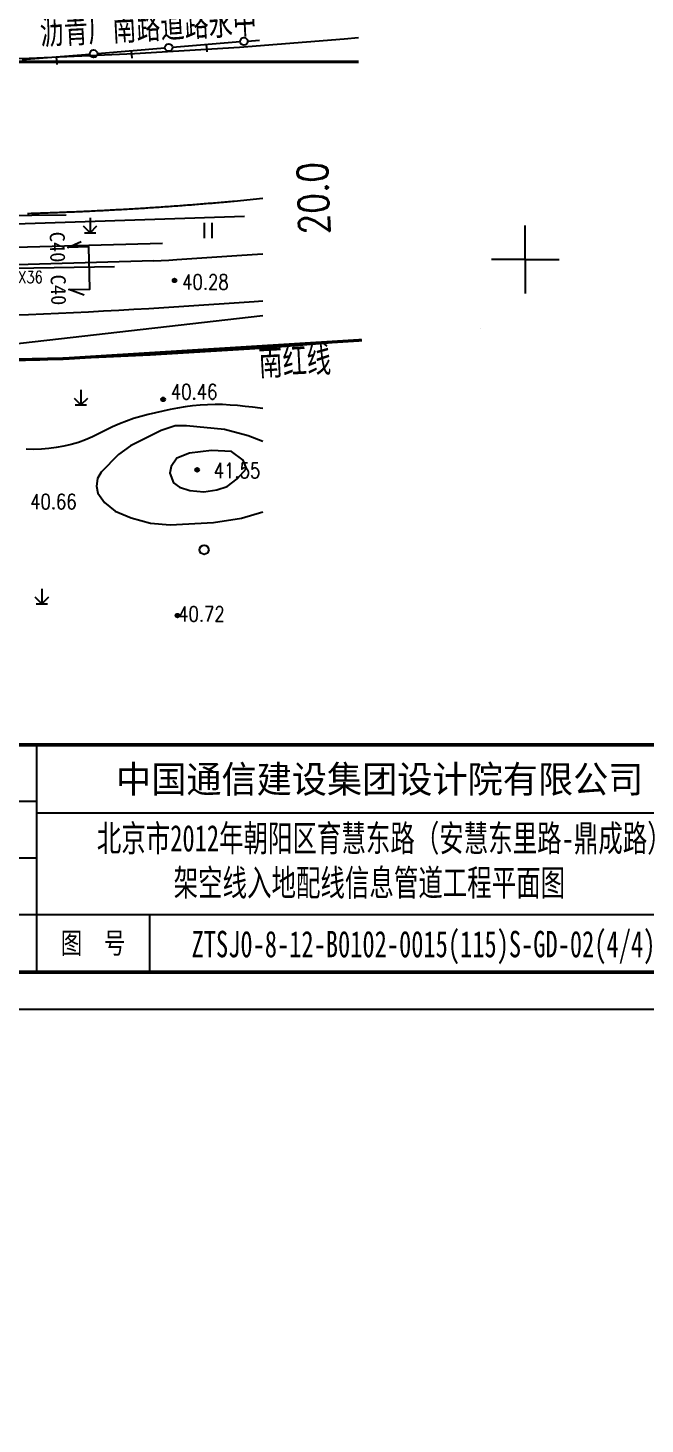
# Model space of a CAD drawing. Header units: inches. Extents: x 505347 to 508499, y 312634 to 313316.
# Drawn here: x 506205.9 to 506246.8, y 312634 to 312726.5 of the extents above; entities that cross this region are included whole.
import ezdxf
from ezdxf.enums import TextEntityAlignment as Align
from ezdxf.lldxf.tags import DXFTag

# ---------------------------------------------------------------- set-up
doc = ezdxf.new("R2010")
doc.units = ezdxf.units.IN
doc.header["$LTSCALE"] = 0.5
doc.header["$MEASUREMENT"] = 0
doc.linetypes.add('ACAD_ISO05W100', pattern=[33, 24, -3, 0, -3, 0, -3])
for name, color, linetype in [('0_RDCAD', 2, 'Continuous'), ('1_RDCAD', 3, 'Continuous'), ('4_RDCAD', 7, 'Continuous'), ('BJ0', 7, 'Continuous'), ('BJ02', 7, 'Continuous'), ('BJ04', 7, 'Continuous'), ('BJ08', 7, 'Continuous'), ('BJ09', 7, 'Continuous'), ('PAPERFRAME', 7, 'Continuous'), ('上水管线', 4, 'Continuous'), ('照明管线', 193, 'Continuous'), ('电信断面图及编号', 3, 'Continuous'), ('电信注记', 3, 'Continuous'), ('电信管线', 3, 'Continuous'), ('电力管线', 1, 'Continuous'), ('道路红线', 1, 'Continuous')]:
    doc.layers.add(name, color=color, linetype=linetype)
doc.styles.add('HZ', font='simplex.shx', dxfattribs={"bigfont": 'hztxt'})
doc.styles.add('STYLE1', font='')
doc.styles.add('标题文字', font='', dxfattribs={"width": 0.68})
doc.styles.add('标题栏', font='simhei.ttf', dxfattribs={"width": 0.68})
doc.styles.add('粗等线', font='simhei.ttf')
doc.styles.get('STYLE1').set_extended_font_data('SimSun')
doc.styles.get('标题文字').set_extended_font_data('SimSun')
tags = doc.linetypes.add('DL', pattern='A,15,-4.925,[130,ltypeshp.shx,S=0.5,R=330,X=-0.15,Y=0.433],0,[130,ltypeshp.shx,S=0.4,R=90,X=0,Y=0],-0.15,[130,ltypeshp.shx,S=0.5,R=150,X=0,Y=-0.433],-4.925,15', length=40).pattern_tags.tags
tags[32:33] = [DXFTag(74, 4), DXFTag(75, 0), DXFTag(340, '0'), DXFTag(46, 1.0), DXFTag(50, 0.0), DXFTag(44, 0.0), DXFTag(45, 0.0)]
tags[30:31] = [DXFTag(74, 4), DXFTag(75, 0), DXFTag(340, '0'), DXFTag(46, 1.0), DXFTag(50, 0.0), DXFTag(44, 0.0), DXFTag(45, 0.0)]
tags[4:5] = [DXFTag(74, 4), DXFTag(75, 0), DXFTag(340, '0'), DXFTag(46, 1.0), DXFTag(50, 0.0), DXFTag(44, 0.0), DXFTag(45, 0.0)]
tags = doc.linetypes.add('DX', pattern='A,15,-5,[130,ltypeshp.shx,S=1,R=330,X=0,Y=0],-5,15', length=40).pattern_tags.tags
tags[16:17] = [DXFTag(74, 4), DXFTag(75, 0), DXFTag(340, '0'), DXFTag(46, 1.0), DXFTag(50, 0.0), DXFTag(44, 0.0), DXFTag(45, 0.0)]
tags[14:15] = [DXFTag(74, 4), DXFTag(75, 0), DXFTag(340, '0'), DXFTag(46, 1.0), DXFTag(50, 0.0), DXFTag(44, 0.0), DXFTag(45, 0.0)]
tags[4:5] = [DXFTag(74, 4), DXFTag(75, 0), DXFTag(340, '0'), DXFTag(46, 1.0), DXFTag(50, 0.0), DXFTag(44, 0.0), DXFTag(45, 0.0)]
tags = doc.linetypes.add('SS', pattern='A,15,-1.9,[130,ltypeshp.shx,S=1,R=330,X=0,Y=0],-1.2,[130,ltypeshp.shx,S=1,R=330,X=0,Y=0],-1.9,15', length=35).pattern_tags.tags
tags[24:25] = [DXFTag(74, 4), DXFTag(75, 0), DXFTag(340, '0'), DXFTag(46, 1.0), DXFTag(50, 0.0), DXFTag(44, 0.0), DXFTag(45, 0.0)]
tags[22:23] = [DXFTag(74, 4), DXFTag(75, 0), DXFTag(340, '0'), DXFTag(46, 1.0), DXFTag(50, 0.0), DXFTag(44, 0.0), DXFTag(45, 0.0)]
tags[4:5] = [DXFTag(74, 4), DXFTag(75, 0), DXFTag(340, '0'), DXFTag(46, 1.0), DXFTag(50, 0.0), DXFTag(44, 0.0), DXFTag(45, 0.0)]

# ---------------------------------------------------------------- blocks, each defined once
blk = doc.blocks.new('953')
for p, q in [((0, 2), (0, 0)), ((0, 0), (-0.87, 0.87)), ((-0.75, 0), (0.75, 0)), ((0.87, 0.87), (0, 0))]:
    blk.add_line(p, q)
blk = doc.blocks.new('9371')
blk.add_circle((0, 0), 0.6)
blk = doc.blocks.new('941')
for p, q in [((-0.5, -1), (-0.5, 1)), ((0.5, -1), (0.5, 1))]:
    blk.add_line(p, q)
blk = doc.blocks.new('B8211')
blk.add_hatch(color=256).paths.add_polyline_path([(0.25, 0, 1), (-0.25, 0, 1)])
blk.add_circle((0, 0), 0.25)
blk = doc.blocks.new('111111')
for p, q in [((518343.576, 303505.111), (518748.576, 303505.111)), ((518331.076, 303502.611), (518751.076, 303502.611))]:
    blk.add_line(p, q)
at = {"const_width": 0.35}
blk.add_lwpolyline([(518343.576, 303648.561), (518748.576, 303648.561), (518748.576, 303505.111), (518343.576, 303505.111)], close=True, dxfattribs=at)
blk = doc.blocks.new('RDCADTITLE')
at = {"color": 0, "ltscale": 10}
blk.add_lwpolyline([(-180, 30, 0, 0, 0), (0, 30, 0.5, 180, 0)], format="xyseb", dxfattribs=at)
at = {"ltscale": 10, "const_width": 0.5}
blk.add_lwpolyline([(-180, 0), (-180, 30), (0, 30)], dxfattribs=at)
at = {"ltscale": 10}
blk.add_lwpolyline([(-180, 30), (0, 30), (-180, 30)], dxfattribs=at)
at = {"layer": '0_RDCAD', "color": 0}
for p, q in [((-90, 30), (-90, 0)), ((-90, 22.5), (-180, 22.5)), ((-90, 21), (0, 21)), ((-90, 15), (-180, 15)), ((0, 7.5), (-180, 7.5)), ((-75, 7.5), (-75, 0)), ((-180, 0), (0, 0))]:
    blk.add_line(p, q, dxfattribs=at)
at = {"layer": '1_RDCAD', "color": 0}
blk.add_line((0, 30), (-180, 30), dxfattribs=at)
at = {"style": '标题栏', "width": 0.95}
blk.add_text('中国通信建设集团设计院有限公司', height=3.6, dxfattribs=at).set_placement((-44.47, 25.53), align=Align.MIDDLE)
at = {"style": 'STYLE1', "width": 0.75}
blk.add_text('图  号', height=2.8, dxfattribs=at).set_placement((-82.5, 3.75), align=Align.MIDDLE_CENTER)
for tag, p in [('A1', (-145, 26.25)), ('B1', (-100, 26.25)), ('A3', (-145, 18.75)), ('B2', (-100, 18.75)), ('A4', (-145, 11.25)), ('B3', (-100, 11.25)), ('A4', (-145, 3.75)), ('B4', (-100, 3.75))]:
    blk.add_attdef(tag, text='', height=2.8, dxfattribs=at).set_placement(p, align=Align.MIDDLE_CENTER)
at = {"layer": '4_RDCAD', "style": '标题文字', "width": 0.65}
for tag, height, p in [('C2', 3.4, (-45, 17.95)), ('C3', 3.4, (-45, 11.75)), ('ZTSJ4-09-系统立项编码-流水号+设计阶段-专业代码-图号', 2.8, (-37.62, 3.75))]:
    blk.add_attdef(tag, text='', height=height, dxfattribs=at).set_placement(p, align=Align.MIDDLE_CENTER)

msp = doc.modelspace()

# ---------------------------------------------------------------- linework, layer by layer
at = {"layer": 'BJ0'}
for q in [(506238.861, 312713.409, 82.3), (506236.611, 312711.159, 82.3), (506238.861, 312708.909, 82.3), (506241.111, 312711.159, 82.3)]:
    msp.add_line((506238.861, 312711.159, 82.3), q, dxfattribs=at)
at = {"layer": 'BJ02', "linetype": 'Continuous', "elevation": 82.3}
for points in [[(506215.459, 312725.225), (506219.943, 312725.595)], [(506220.442, 312725.636), (506221.226, 312725.7)], [(506205.493, 312724.402), (506209.977, 312724.772)], [(506207.735, 312724.587), (506207.776, 312724.089)], [(506210.476, 312724.813), (506214.96, 312725.183)], [(506212.718, 312724.998), (506212.759, 312724.5)], [(506217.701, 312725.41), (506217.742, 312724.911)]]:
    msp.add_lwpolyline(points, dxfattribs=at)
at = {"layer": 'BJ02', "linetype": 'Continuous', "elevation": 82.3, "flags": 128}
msp.add_lwpolyline([(506221.451, 312707.42), (506179.22, 312702.603)], dxfattribs=at)
at = {"layer": 'BJ02', "linetype": 'Continuous'}
for centre in [(506215.21, 312725.204, 82.3), (506220.193, 312725.615, 82.3), (506210.226, 312724.793, 82.3)]:
    msp.add_circle(centre, 0.25, dxfattribs=at)
at = {"layer": 'BJ04', "linetype": 'Continuous', "elevation": 82.3, "flags": 128}
for points in [[(506221.451, 312715.193), (506219.557, 312715.012), (506219.432, 312715.001), (506219.308, 312714.99), (506219.183, 312714.978), (506219.059, 312714.967), (506218.934, 312714.956), (506218.81, 312714.945), (506218.685, 312714.935), (506218.561, 312714.924), (506218.436, 312714.913), (506218.312, 312714.902), (506218.187, 312714.892), (506218.063, 312714.881), (506217.938, 312714.871), (506217.813, 312714.861), (506217.689, 312714.85), (506217.564, 312714.84), (506217.44, 312714.83), (506217.315, 312714.82), (506217.19, 312714.81), (506217.066, 312714.8), (506216.941, 312714.79), (506216.817, 312714.78), (506216.692, 312714.771), (506216.567, 312714.761), (506216.443, 312714.751), (506216.318, 312714.742), (506216.193, 312714.732), (506216.069, 312714.723), (506215.944, 312714.714), (506215.819, 312714.705), (506215.695, 312714.695), (506215.57, 312714.686), (506215.445, 312714.677), (506215.321, 312714.668), (506215.196, 312714.66), (506215.071, 312714.651), (506214.947, 312714.642), (506214.822, 312714.633), (506214.697, 312714.625), (506214.573, 312714.616), (506214.448, 312714.608), (506214.323, 312714.6), (506214.198, 312714.591), (506214.074, 312714.583), (506213.949, 312714.575), (506213.824, 312714.567), (506213.699, 312714.559), (506213.575, 312714.551), (506213.45, 312714.543), (506213.325, 312714.535), (506213.2, 312714.528), (506213.076, 312714.52), (506212.951, 312714.512), (506212.826, 312714.505), (506212.701, 312714.497), (506212.577, 312714.49), (506212.452, 312714.483), (506212.327, 312714.476), (506212.202, 312714.468), (506212.077, 312714.461), (506211.953, 312714.454), (506211.828, 312714.447), (506211.703, 312714.441), (506211.578, 312714.434), (506211.453, 312714.427), (506211.329, 312714.42), (506211.204, 312714.414), (506211.079, 312714.407), (506210.954, 312714.401), (506210.829, 312714.395), (506210.704, 312714.388), (506210.58, 312714.382), (506210.455, 312714.376), (506210.33, 312714.37), (506210.205, 312714.364), (506210.08, 312714.358), (506209.955, 312714.352), (506209.83, 312714.346), (506209.705, 312714.341), (506209.581, 312714.335), (506209.456, 312714.329), (506209.331, 312714.324), (506209.206, 312714.318), (506209.081, 312714.313), (506208.956, 312714.308), (506208.831, 312714.303), (506208.706, 312714.297), (506208.582, 312714.292), (506208.457, 312714.287), (506208.332, 312714.282), (506208.207, 312714.278), (506208.082, 312714.273), (506207.957, 312714.268), (506207.832, 312714.263), (506207.707, 312714.259), (506207.582, 312714.254), (506207.457, 312714.25), (506207.332, 312714.245), (506207.207, 312714.241), (506207.083, 312714.236), (506206.958, 312714.232), (506206.833, 312714.228), (506206.708, 312714.223), (506206.583, 312714.219), (506206.458, 312714.215), (506206.333, 312714.21), (506206.208, 312714.206), (506206.083, 312714.202), (506205.958, 312714.198), (506205.833, 312714.193)], [(506214.206, 312711.069), (506188.463, 312710.313), (506154.099, 312710.292)], [(506214.206, 312711.069), (506215.204, 312711.127), (506215.743, 312711.159)], [(506215.743, 312711.159), (506216.741, 312711.22), (506217.739, 312711.284), (506218.737, 312711.35), (506219.735, 312711.418), (506220.732, 312711.489), (506221.451, 312711.542)], [(506204.896, 312707.485), (506205.896, 312707.524), (506206.895, 312707.566), (506207.894, 312707.609), (506208.893, 312707.655), (506209.892, 312707.703), (506210.89, 312707.753), (506211.889, 312707.806), (506212.888, 312707.861), (506213.886, 312707.919), (506214.884, 312707.978), (506215.882, 312708.04), (506216.88, 312708.105), (506217.878, 312708.171), (506218.876, 312708.24), (506219.873, 312708.311), (506220.87, 312708.385), (506221.451, 312708.43)]]:
    msp.add_lwpolyline(points, dxfattribs=at)
at = {"layer": 'BJ08', "linetype": 'Continuous', "flags": 128}
for points, elevation in [([(506221.451, 312701.287), (506221.27, 312701.311), (506220.774, 312701.375), (506220.277, 312701.431), (506219.78, 312701.48), (506219.281, 312701.52), (506218.782, 312701.544), (506218.282, 312701.55), (506217.782, 312701.537), (506217.283, 312701.505), (506216.785, 312701.459), (506216.289, 312701.397), (506215.795, 312701.321), (506215.304, 312701.228), (506214.815, 312701.121), (506214.328, 312701.009), (506213.842, 312700.893), (506213.359, 312700.764), (506212.881, 312700.618), (506212.408, 312700.453), (506211.943, 312700.271), (506211.484, 312700.072), (506211.034, 312699.855), (506210.591, 312699.622), (506210.143, 312699.401), (506209.683, 312699.206), (506209.212, 312699.039), (506208.731, 312698.9), (506208.244, 312698.789), (506207.751, 312698.706), (506207.255, 312698.643), (506206.757, 312698.601), (506206.257, 312698.58), (506205.757, 312698.591)], 122.8), ([(506216.389, 312700.148), (506215.627, 312700.148), (506214.706, 312699.83), (506212.673, 312698.814), (506211.879, 312698.243), (506210.736, 312697.068), (506210.482, 312696.655), (506210.419, 312696.147), (506210.514, 312695.67), (506210.958, 312695.067), (506211.657, 312694.495), (506212.705, 312694.05), (506214.007, 312693.701), (506215.31, 312693.574), (506218.168, 312693.732), (506220.042, 312694.018), (506221.451, 312694.436)], 123.3), ([(506221.451, 312699.113), (506220.486, 312699.48), (506218.898, 312699.893), (506216.389, 312700.148)], 123.3), ([(506218.041, 312698.496), (506216.58, 312698.338), (506215.754, 312697.988), (506215.373, 312697.448), (506215.278, 312697.004), (506215.532, 312696.369), (506215.913, 312696.083), (506216.612, 312695.86), (506217.533, 312695.765), (506218.39, 312695.892), (506219.089, 312696.114), (506219.756, 312696.622), (506220.359, 312697.321), (506220.137, 312697.861), (506219.375, 312698.433), (506218.041, 312698.496)], 123.8)]:
    msp.add_lwpolyline(points, dxfattribs=dict(at, elevation=elevation))
at = {"layer": 'BJ09'}
for p, q in [((506209.987, 312713.927, 82.3), (506209.987, 312712.927, 82.3)), ((506209.987, 312712.927, 82.3), (506209.552, 312713.362, 82.3)), ((506209.612, 312712.927, 82.3), (506210.362, 312712.927, 82.3)), ((506210.422, 312713.362, 82.3), (506209.987, 312712.927, 82.3))]:
    msp.add_line(p, q, dxfattribs=at)
at = {"layer": '上水管线', "linetype": 'SS', "ltscale": 0.6, "elevation": 82.3}
msp.add_lwpolyline([(506199.255, 312714.042), (506208.404, 312714.127)], dxfattribs=at)
at = {"layer": '照明管线', "elevation": 181.916}
msp.add_lwpolyline([(506196.425, 312713.235), (506220.238, 312714.036)], dxfattribs=at)
at = {"layer": '电信断面图及编号', "elevation": 82.3}
msp.add_lwpolyline([(506209.593, 312708.796), (506208.582, 312709.167), (506209.976, 312709.199), (506209.908, 312711.997), (506208.518, 312711.964), (506209.41, 312712.362)], dxfattribs=at)
at = {"layer": '电信管线', "linetype": 'DX', "elevation": 82.3}
msp.add_lwpolyline([(506198.236, 312710.467), (506211.603, 312710.687)], dxfattribs=at)
at = {"layer": '电力管线', "linetype": 'DL', "elevation": 82.3}
msp.add_lwpolyline([(506190.351, 312711.589), (506214.796, 312712.254)], dxfattribs=at)
at = {"layer": '道路红线'}
for p, q in [((506219.896, 312725.239, 82.3), (506226.855, 312725.787, 82.3)), ((506226.855, 312725.787, 82.3), (506227.788, 312725.877, 82.3)), ((506205.953, 312724.509, 82.3), (506212.928, 312724.813, 82.3)), ((506212.928, 312724.813, 82.3), (506219.896, 312725.239, 82.3)), ((506198.974, 312724.326, 82.3), (506205.953, 312724.509, 82.3)), ((506235.893, 312706.566, 82.3), (506235.888, 312706.566, 82.3)), ((506213.972, 312704.841, 82.3), (506221.289, 312705.288, 82.3)), ((506221.289, 312705.288, 82.3), (506228.014, 312705.817, 82.3)), ((506199.321, 312704.329, 82.3), (506206.649, 312704.521, 82.3)), ((506206.649, 312704.521, 82.3), (506213.972, 312704.841, 82.3))]:
    msp.add_line(p, q, dxfattribs=at)
at = {"layer": '道路红线', "linetype": 'ACAD_ISO05W100', "const_width": 0.2, "elevation": 82.3}
msp.add_lwpolyline([(506135.952, 312724.265), (506227.806, 312724.265)], dxfattribs=at)

# ---------------------------------------------------------------- block references
msp.add_blockref('111111', (-12497.139, 9158.888, 82.3))
at = {"layer": 'BJ08', "xscale": 0.5, "yscale": 0.5, "zscale": 0.5}
for p in [(506215.596, 312709.774, 122.58), (506214.839, 312701.895, 122.76), (506217.094, 312697.226, 123.85), (506215.785, 312687.568, 123.02)]:
    msp.add_blockref('B8211', p, dxfattribs=at)
at = {"layer": 'BJ09', "linetype": 'Continuous', "xscale": 0.5, "yscale": 0.5, "zscale": 0.5}
for name, p in [('941', (506217.837, 312713.082, 82.3)), ('953', (506209.384, 312701.523, 82.3)), ('9371', (506217.558, 312691.925, 82.3)), ('953', (506206.788, 312688.349, 82.3))]:
    msp.add_blockref(name, p, dxfattribs=at)

# ---------------------------------------------------------------- texts
at = {"layer": 'BJ08', "style": 'HZ', "width": 0.8}
for s, p in [('40.28', (506216.096, 312709.174, 82.3)), ('40.46', (506215.351, 312701.895, 82.3)), ('41.55', (506218.195, 312696.68, 82.3)), ('40.66', (506206.014, 312694.623, 82.3)), ('40.72', (506215.831, 312687.178, 82.3))]:
    msp.add_text(s, height=1, dxfattribs=at).set_placement(p)
at = {"layer": '电信断面图及编号', "style": '粗等线'}
for p in [(506207.833, 312711.987, 82.3), (506207.893, 312709.145, 82.3)]:
    msp.add_text('C40', height=1, rotation=271.56175, dxfattribs=at).set_placement(p, align=Align.MIDDLE)
at = {"layer": '电信注记', "style": 'HZ', "width": 0.8}
msp.add_text('52X36', height=0.8, rotation=0.20938, dxfattribs=at).set_placement((506204.118, 312709.587, 82.3))
at = {"layer": '道路红线', "style": 'HZ', "width": 0.8}
for s, rotation, p in [('沥青厂南路道路永中', 3.05523, (506206.715, 312725.201, 82.3)), ('20.0', 91.74313, (506225.869, 312712.852, 82.3)), ('南红线', 3.01759, (506221.218, 312703.271, 82.3))]:
    msp.add_text(s, height=2, rotation=rotation, dxfattribs=at).set_placement(p)

# ---------------------------------------------------------------- next in the draw order: wipeouts: each hides what was drawn before it
msp.add_wipeout([(506161.438, 312678.999), (506161.438, 312663.999), (506251.438, 312663.999), (506251.438, 312678.999)]).translate(0, 0, 82.3)

# ---------------------------------------------------------------- next in the draw order: linework, layer by layer
at = {"color": 1, "const_width": 0.2, "elevation": 82.3}
msp.add_lwpolyline([(506228.014, 312705.817), (506208.261, 312704.592), (506193.94, 312704.282), (506188.823, 312704.265), (506154.089, 312704.265), (506155.344, 312663.999)], dxfattribs=at)

# ---------------------------------------------------------------- next in the draw order: block references
at = {"layer": 'PAPERFRAME', "ltscale": 0.15873, "xscale": 0.5, "yscale": 0.5, "zscale": 0.5}
msp.add_blockref('RDCADTITLE', (506251.438, 312663.999, 82.3), dxfattribs=at)

# ---------------------------------------------------------------- next in the draw order: texts
at = {"color": 7, "lineweight": 25, "style": '标题文字', "width": 0.68}
for s, p in [('北京市2012年朝阳区育慧东路（安慧东里路-鼎成路）', (506229.505, 312672.816, 82.3)), ('架空线入地配线信息管道工程平面图', (506228.518, 312669.871, 82.3)), ('ZTSJ0-8-12-B0102-0015(115)S-GD-02(4/4)', (506232.104, 312665.802, 82.3))]:
    msp.add_text(s, height=1.75, dxfattribs=at).set_placement(p, align=Align.MIDDLE_CENTER)

doc.saveas('drawing.dxf')
